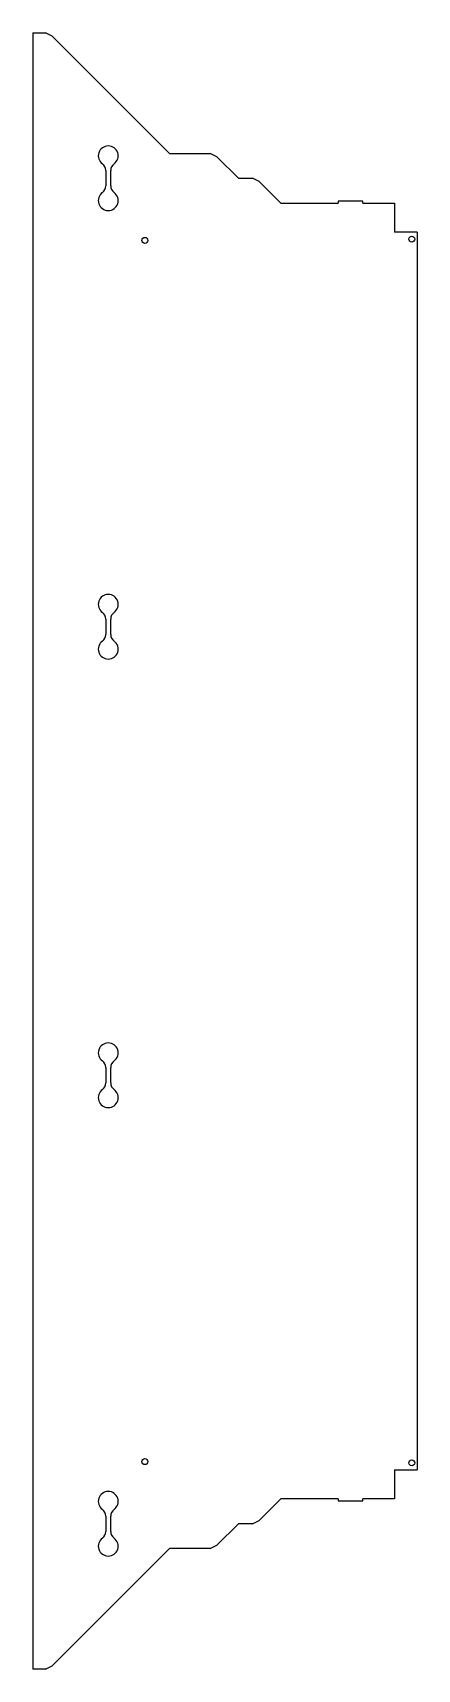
# Model space of a CAD drawing. Header units: millimetres. Extents: x -24 to 208, y -386 to 602.
import ezdxf

# ---------------------------------------------------------------- set-up
doc = ezdxf.new("R2010")
doc.units = ezdxf.units.MM

msp = doc.modelspace()

# ---------------------------------------------------------------- linework, layer by layer
at = {"color": 7, "linetype": 'Continuous', "lineweight": 25}
for p, q in [((-23.74, 601.75), (-23.74, -385.85)), ((-23.74, 601.75), (-15.94, 601.75)), ((-11.95, 599.75), (-15.94, 601.75)), ((-11.95, 599.75), (58.85, 528.95)), ((58.85, 528.95), (83.44, 528.95)), ((87.43, 526.95), (83.44, 528.95)), ((87.43, 526.95), (100.43, 513.95)), ((20.35, 518.58), (20.35, 509.32)), ((23.35, 509.32), (23.35, 518.58)), ((100.43, 513.95), (109.02, 513.95)), ((113.01, 511.95), (109.02, 513.95)), ((113.01, 511.95), (126.01, 498.95)), ((126.01, 498.95), (160.6, 498.95)), ((160.6, 500.15), (160.6, 498.95)), ((175.6, 500.15), (160.6, 500.15)), ((175.6, 498.95), (175.6, 500.15)), ((175.6, 498.95), (194.6, 498.95)), ((194.6, 498.95), (194.6, 481.45)), ((208.39, 481.45), (194.6, 481.45)), ((208.39, 481.45), (208.39, -265.55)), ((20.35, 247.91), (20.35, 238.66)), ((23.35, 238.66), (23.35, 247.91)), ((20.35, -22.76), (20.35, -32.01)), ((23.35, -32.01), (23.35, -22.76)), ((194.6, -265.55), (208.39, -265.55)), ((194.6, -265.55), (194.6, -283.05)), ((126.01, -283.05), (113.01, -296.05)), ((160.6, -283.05), (126.01, -283.05)), ((160.6, -283.05), (160.6, -284.25)), ((160.6, -284.25), (175.6, -284.25)), ((194.6, -283.05), (175.6, -283.05)), ((175.6, -284.25), (175.6, -283.05)), ((20.35, -293.42), (20.35, -302.68)), ((23.35, -302.68), (23.35, -293.42)), ((109.02, -298.05), (113.01, -296.05)), ((100.43, -298.05), (87.43, -311.05)), ((109.02, -298.05), (100.43, -298.05)), ((58.85, -313.05), (-11.95, -383.85)), ((83.44, -313.05), (58.85, -313.05)), ((83.44, -313.05), (87.43, -311.05)), ((-15.94, -385.85), (-11.95, -383.85)), ((-15.94, -385.85), (-23.74, -385.85))]:
    msp.add_line(p, q, dxfattribs=at)
for centre in [(43.95, 476.45), (205.09, 477.2), (43.95, -260.55), (205.09, -261.3)]:
    msp.add_circle(centre, 1.8, dxfattribs=at)
for centre, radius, start, end in [((21.85, 527.45), 6, 306.22155, 233.77845), ((15.35, 518.58), 5, 0, 53.77845), ((28.35, 518.58), 5, 126.22155, 180), ((21.85, 500.45), 6, 126.22155, 53.77845), ((15.35, 509.32), 5, 306.22155, 0), ((28.35, 509.32), 5, 180, 233.77845), ((21.85, 256.78), 6, 306.22155, 233.77845), ((15.35, 247.91), 5, 0, 53.77845), ((28.35, 247.91), 5, 126.22155, 180), ((15.35, 238.66), 5, 306.22155, 0), ((28.35, 238.66), 5, 180, 233.77845), ((21.85, 229.78), 6, 126.22155, 53.77845), ((21.85, -13.88), 6, 306.22155, 233.77845), ((15.35, -22.76), 5, 0, 53.77845), ((28.35, -22.76), 5, 126.22155, 180), ((21.85, -40.88), 6, 126.22155, 53.77845), ((15.35, -32.01), 5, 306.22155, 0), ((28.35, -32.01), 5, 180, 233.77845), ((21.85, -284.55), 6, 306.22155, 233.77845), ((15.35, -293.42), 5, 0, 53.77845), ((28.35, -293.42), 5, 126.22155, 180), ((15.35, -302.68), 5, 306.22155, 0), ((28.35, -302.68), 5, 180, 233.77845), ((21.85, -311.55), 6, 126.22155, 53.77845)]:
    msp.add_arc(centre, radius, start, end, dxfattribs=at)

doc.saveas('drawing.dxf')
